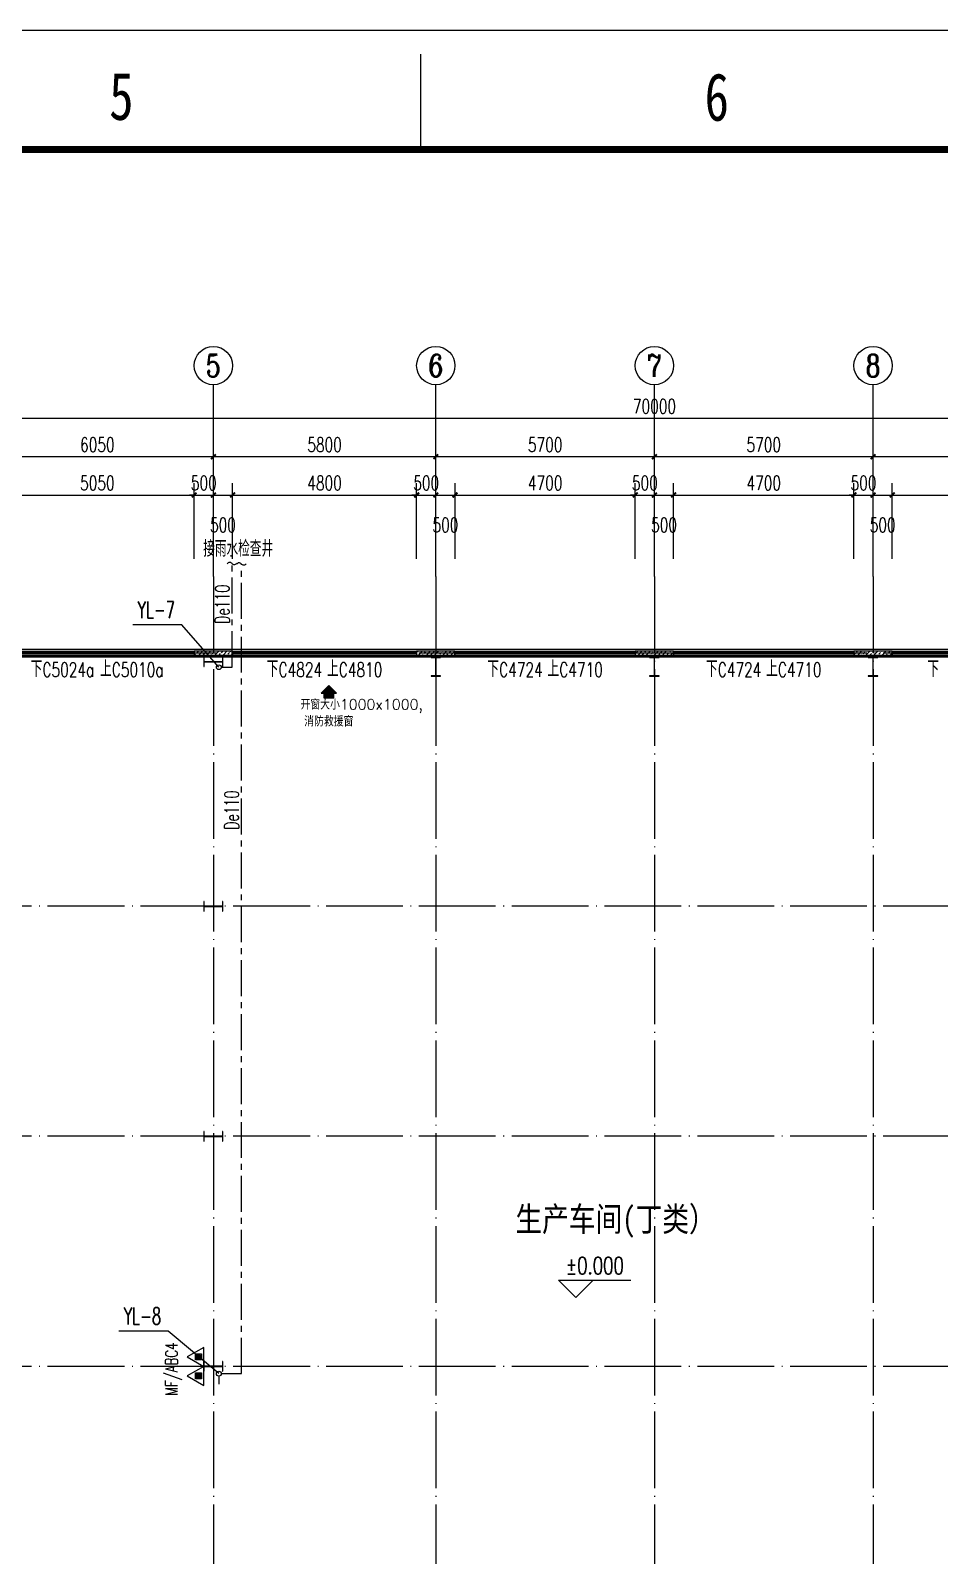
# Model space of a CAD drawing. Extents: x 7651907 to 8255021, y -2490714 to -1144618.
# Drawn here: x 7893328 to 7917027, y -2248873 to -2209102 of the extents above; entities that cross this region are included whole.
import ezdxf
from ezdxf.enums import TextEntityAlignment as Align

# ---------------------------------------------------------------- set-up
doc = ezdxf.new("R2010")
doc.units = 0
doc.header["$LTSCALE"] = 1000
doc.linetypes.add('CENTER2', pattern=[1.125, 0.75, -0.125, 0.125, -0.125])
doc.linetypes.add('DOTE', pattern=[2.42, 2, -0.2, 0.02, -0.2])
doc.layers.get('0').update_dxf_attribs({"linetype": 'CONTINUOUS'})
doc.layers.get('Defpoints').update_dxf_attribs({"linetype": 'CONTINUOUS'})
for name, color, linetype in [('001-墙体', 30, 'CONTINUOUS'), ('001-文字', 11, 'CONTINUOUS'), ('AXIS', 3, 'CONTINUOUS'), ('AXIS_TEXT', 7, 'CONTINUOUS'), ('DIM_ELEV', 3, 'CONTINUOUS'), ('DIM_雨水', 3, 'CONTINUOUS'), ('DOTE', 8, 'DOTE'), ('EQUIP_灭火器', 7, 'CONTINUOUS'), ('EQUIP_雨水', 7, 'CONTINUOUS'), ('M_Prof', 2, 'CONTINUOUS'), ('PIPE-雨水', 4, 'CENTER2'), ('PUB_HATCH', 8, 'CONTINUOUS'), ('PUB_TEXT', 7, 'CONTINUOUS'), ('TEXT_灭火器', 7, 'CONTINUOUS'), ('TEXT_雨水', 7, 'CONTINUOUS'), ('TWT_TEXT', 7, 'CONTINUOUS'), ('VPIPE-雨水', 4, 'TG_Y'), ('WINDOW', 4, 'CONTINUOUS'), ('WINDOW_TEXT', 7, 'CONTINUOUS')]:
    doc.layers.add(name, color=color, linetype=linetype)
doc.styles.add('_TCH_AXIS', font='COMPLEX', dxfattribs={"bigfont": 'GBCBIG'})
doc.styles.add('_TCH_DIM', font='SIMPLEX', dxfattribs={"bigfont": 'GBCBIG'})
doc.styles.add('_TCH_DIM_T3', font='SIMPLEX', dxfattribs={"width": 0.705882, "bigfont": 'GBCBIG'})
doc.styles.add('_TCH_WINDOW', font='SIMPLEX', dxfattribs={"height": 3.5, "bigfont": 'GBCBIG'})
doc.styles.add('_TWT_PIPEDN', font='SIMPLEX', dxfattribs={"width": 0.8, "height": 3, "bigfont": 'HZTXT'})
doc.styles.add('_TWT_SERIAL', font='COMPLEX', dxfattribs={"width": 0.8, "height": 3.5, "bigfont": 'HZTXT'})
doc.styles.add('COMPLEX', font='COMPLEX')
doc.styles.get("Standard").update_dxf_attribs({"font": 'txt.shx', "width": 0.7, "bigfont": 'TSSDCHN.shx'})
doc.styles.add('TG_LINETYPE', font='SIMPLEX', dxfattribs={"width": 0.8, "height": 3, "bigfont": 'HZTXT'})
doc.styles.add('图框字体', font='simhei.ttf')
doc.styles.add('宋体', font='', dxfattribs={"width": 0.8})
doc.styles.get('宋体').set_extended_font_data('SimSun')
doc.linetypes.add('TG_Y', pattern='A,2,-0.3,["Y",TG_LINETYPE,S=0.1,R=0,X=-0.23,Y=-0.15],0', length=2.3)
doc.dimstyles.new('_TCH_ARCH&&125', dxfattribs={"dimtxt": 371.875, "dimasz": 125, "dimexe": 312.5, "dimexo": 375, "dimgap": 125, "dimtad": 1, "dimdec": 0, "dimzin": 0, "dimdsep": 46, "dimtxsty": '_TCH_DIM_T3', "dimblk": 'ARCHTICK', "dimcen": 0.09, "dimclrt": 7, "dimazin": 2, "dimtfac": 1, "dimtdec": 0, "dimtix": 1, "dimtmove": 2, "dimatfit": 3, "dimfxl": 0, "dimtolj": 1, "dimtzin": 0, "dimarcsym": 0})
pattern_1 = [(45, (0, 53.85), (-106.0660596, 106.0660596), []), (45, (52.16, 0), (-106.0660596, 106.0660596), [59.21055, -33.8346])]

# ---------------------------------------------------------------- blocks, each defined once
blk = doc.blocks.new('sgdgsgsg')
at = {"layer": 'M_Prof'}
for points in [[(8011296, -896651), (8011296, -896901), (8011308, -896901), (8011308, -896779), (8011784, -896779), (8011784, -896901), (8011796, -896901), (8011796, -896651), (8011784, -896651), (8011784, -896773), (8011308, -896773), (8011308, -896651)], [(8017471, -896651), (8017221, -896651), (8017221, -896663), (8017343, -896663), (8017343, -897139), (8017221, -897139), (8017221, -897151), (8017471, -897151), (8017471, -897139), (8017349, -897139), (8017349, -896663), (8017471, -896663)], [(8023171, -896651), (8022921, -896651), (8022921, -896663), (8023043, -896663), (8023043, -897139), (8022921, -897139), (8022921, -897151), (8023171, -897151), (8023171, -897139), (8023049, -897139), (8023049, -896663), (8023171, -896663)], [(8028871, -896651), (8028621, -896651), (8028621, -896663), (8028743, -896663), (8028743, -897139), (8028621, -897139), (8028621, -897151), (8028871, -897151), (8028871, -897139), (8028749, -897139), (8028749, -896663), (8028871, -896663)], [(8011296, -903026), (8011296, -903276), (8011308, -903276), (8011308, -903154), (8011784, -903154), (8011784, -903276), (8011796, -903276), (8011796, -903026), (8011784, -903026), (8011784, -903148), (8011308, -903148), (8011308, -903026)], [(8011296, -909026), (8011296, -909276), (8011308, -909276), (8011308, -909154), (8011784, -909154), (8011784, -909276), (8011796, -909276), (8011796, -909026), (8011784, -909026), (8011784, -909148), (8011308, -909148), (8011308, -909026)], [(8011296, -915026), (8011296, -915276), (8011308, -915276), (8011308, -915154), (8011784, -915154), (8011784, -915276), (8011796, -915276), (8011796, -915026), (8011784, -915026), (8011784, -915148), (8011308, -915148), (8011308, -915026)]]:
    blk.add_lwpolyline(points, close=True, dxfattribs=at)
blk = doc.blocks.new('5181895')
h = blk.add_hatch(color=13)
h.dxf.hatch_style = 1
h.paths.add_polyline_path([(-1101987, -147875), (-1102144, -148033), (-1102087, -148033), (-1102087, -148123), (-1101887, -148123), (-1101887, -148033), (-1101829, -148033)])
at = {"color": 13}
blk.add_lwpolyline([(-1101987, -147875), (-1102144, -148033), (-1102087, -148033), (-1102087, -148123), (-1101887, -148123), (-1101887, -148033), (-1101829, -148033), (-1101987, -147875)], close=True, dxfattribs=at)
blk = doc.blocks.new('_AXISO')
blk.add_circle((0, 0), 0.5)
at = {"layer": 'AXIS_TEXT', "style": 'COMPLEX', "width": 1.041667}
blk.add_attdef('A', text='', height=0.56, dxfattribs=at).set_placement((-0.25, -0.28), (0.25, -0.28), align=Align.FIT)
blk = doc.blocks.new('_ArchTick')
at = {"color": 0, "linetype": 'ByBlock', "const_width": 0.4}
blk.add_lwpolyline([(-0.5, -0.5), (0.5, 0.5)], dxfattribs=at)
blk = doc.blocks.new('*D371')
at = {"layer": 'AXIS', "color": 0, "lineweight": -2}
for p, q in [((8223951, -766067), (8223951, -762004)), ((8293951, -766067), (8293951, -762004)), ((8223951, -762317), (8293951, -762317))]:
    blk.add_line(p, q, dxfattribs=at)
at = {"layer": 'Defpoints', "color": 0}
for p in [(8293951, -762317), (8223951, -766442), (8293951, -766442)]:
    blk.add_point(p, dxfattribs=at)
at = {"layer": 'AXIS', "color": 0, "lineweight": -2, "xscale": 125, "yscale": 125, "zscale": 125, "rotation": 180}
blk.add_blockref('_ArchTick', (8223951, -762317), dxfattribs=at)
at = {"layer": 'AXIS', "color": 0, "lineweight": -2, "xscale": 125, "yscale": 125, "zscale": 125}
blk.add_blockref('_ArchTick', (8293951, -762317), dxfattribs=at)
at = {"layer": 'AXIS', "color": 7, "insert": (8258951, -762006), "char_height": 371.9, "attachment_point": 5, "style": '_TCH_DIM_T3'}
blk.add_mtext('\\A1;70000', dxfattribs=at)
blk = doc.blocks.new('*D375')
at = {"layer": 'AXIS', "color": 0, "lineweight": -2}
for p, q in [((8241401, -766067), (8241401, -763004)), ((8247451, -766067), (8247451, -763004)), ((8241401, -763317), (8247451, -763317))]:
    blk.add_line(p, q, dxfattribs=at)
at = {"layer": 'Defpoints', "color": 0}
for p in [(8247451, -763317), (8241401, -766442), (8247451, -766442)]:
    blk.add_point(p, dxfattribs=at)
at = {"layer": 'AXIS', "color": 0, "lineweight": -2, "xscale": 125, "yscale": 125, "zscale": 125, "rotation": 180}
blk.add_blockref('_ArchTick', (8241401, -763317), dxfattribs=at)
at = {"layer": 'AXIS', "color": 0, "lineweight": -2, "xscale": 125, "yscale": 125, "zscale": 125}
blk.add_blockref('_ArchTick', (8247451, -763317), dxfattribs=at)
at = {"layer": 'AXIS', "color": 7, "insert": (8244426, -763006), "char_height": 371.9, "attachment_point": 5, "style": '_TCH_DIM_T3'}
blk.add_mtext('\\A1;6050', dxfattribs=at)
blk = doc.blocks.new('*D376')
at = {"layer": 'AXIS', "color": 0, "lineweight": -2}
for p, q in [((8247451, -766067), (8247451, -763004)), ((8253251, -766067), (8253251, -763004)), ((8247451, -763317), (8253251, -763317))]:
    blk.add_line(p, q, dxfattribs=at)
at = {"layer": 'Defpoints', "color": 0}
for p in [(8253251, -763317), (8247451, -766442), (8253251, -766442)]:
    blk.add_point(p, dxfattribs=at)
at = {"layer": 'AXIS', "color": 0, "lineweight": -2, "xscale": 125, "yscale": 125, "zscale": 125, "rotation": 180}
blk.add_blockref('_ArchTick', (8247451, -763317), dxfattribs=at)
at = {"layer": 'AXIS', "color": 0, "lineweight": -2, "xscale": 125, "yscale": 125, "zscale": 125}
blk.add_blockref('_ArchTick', (8253251, -763317), dxfattribs=at)
at = {"layer": 'AXIS', "color": 7, "insert": (8250351, -763006), "char_height": 371.9, "attachment_point": 5, "style": '_TCH_DIM_T3'}
blk.add_mtext('\\A1;5800', dxfattribs=at)
blk = doc.blocks.new('*D377')
at = {"layer": 'AXIS', "color": 0, "lineweight": -2}
for p, q in [((8253251, -766067), (8253251, -763004)), ((8258951, -766067), (8258951, -763004)), ((8253251, -763317), (8258951, -763317))]:
    blk.add_line(p, q, dxfattribs=at)
at = {"layer": 'Defpoints', "color": 0}
for p in [(8258951, -763317), (8253251, -766442), (8258951, -766442)]:
    blk.add_point(p, dxfattribs=at)
at = {"layer": 'AXIS', "color": 0, "lineweight": -2, "xscale": 125, "yscale": 125, "zscale": 125, "rotation": 180}
blk.add_blockref('_ArchTick', (8253251, -763317), dxfattribs=at)
at = {"layer": 'AXIS', "color": 0, "lineweight": -2, "xscale": 125, "yscale": 125, "zscale": 125}
blk.add_blockref('_ArchTick', (8258951, -763317), dxfattribs=at)
at = {"layer": 'AXIS', "color": 7, "insert": (8256101, -763006), "char_height": 371.9, "attachment_point": 5, "style": '_TCH_DIM_T3'}
blk.add_mtext('\\A1;5700', dxfattribs=at)
blk = doc.blocks.new('*D378')
at = {"layer": 'AXIS', "color": 0, "lineweight": -2}
for p, q in [((8258951, -766067), (8258951, -763004)), ((8264651, -766067), (8264651, -763004)), ((8258951, -763317), (8264651, -763317))]:
    blk.add_line(p, q, dxfattribs=at)
at = {"layer": 'Defpoints', "color": 0}
for p in [(8264651, -763317), (8258951, -766442), (8264651, -766442)]:
    blk.add_point(p, dxfattribs=at)
at = {"layer": 'AXIS', "color": 0, "lineweight": -2, "xscale": 125, "yscale": 125, "zscale": 125, "rotation": 180}
blk.add_blockref('_ArchTick', (8258951, -763317), dxfattribs=at)
at = {"layer": 'AXIS', "color": 0, "lineweight": -2, "xscale": 125, "yscale": 125, "zscale": 125}
blk.add_blockref('_ArchTick', (8264651, -763317), dxfattribs=at)
at = {"layer": 'AXIS', "color": 7, "insert": (8261801, -763006), "char_height": 371.9, "attachment_point": 5, "style": '_TCH_DIM_T3'}
blk.add_mtext('\\A1;5700', dxfattribs=at)
blk = doc.blocks.new('*D379')
at = {"layer": 'AXIS', "color": 0, "lineweight": -2}
for p, q in [((8264651, -766067), (8264651, -763004)), ((8270451, -766067), (8270451, -763004)), ((8264651, -763317), (8270451, -763317))]:
    blk.add_line(p, q, dxfattribs=at)
at = {"layer": 'Defpoints', "color": 0}
for p in [(8270451, -763317), (8264651, -766442), (8270451, -766442)]:
    blk.add_point(p, dxfattribs=at)
at = {"layer": 'AXIS', "color": 0, "lineweight": -2, "xscale": 125, "yscale": 125, "zscale": 125, "rotation": 180}
blk.add_blockref('_ArchTick', (8264651, -763317), dxfattribs=at)
at = {"layer": 'AXIS', "color": 0, "lineweight": -2, "xscale": 125, "yscale": 125, "zscale": 125}
blk.add_blockref('_ArchTick', (8270451, -763317), dxfattribs=at)
at = {"layer": 'AXIS', "color": 7, "insert": (8267551, -763006), "char_height": 371.9, "attachment_point": 5, "style": '_TCH_DIM_T3'}
blk.add_mtext('\\A1;5800', dxfattribs=at)
blk = doc.blocks.new('$TCHSYS$WIN2D')
for p, q in [((-0.5, 0.5), (0.5, 0.5)), ((-0.5, 0.5), (-0.5, -0.5)), ((0.5, 0.5), (0.5, -0.5)), ((0.5, 0.1667), (-0.5, 0.1667)), ((0.5, -0.1667), (-0.5, -0.1667)), ((-0.5, -0.5), (0.5, -0.5))]:
    blk.add_line(p, q)
blk = doc.blocks.new('*D473')
at = {"layer": 'AXIS', "color": 0, "lineweight": -2}
for p, q in [((8241901, -765981), (8241901, -764004)), ((8246951, -765981), (8246951, -764004)), ((8241901, -764317), (8246951, -764317))]:
    blk.add_line(p, q, dxfattribs=at)
at = {"layer": 'Defpoints', "color": 0}
for p in [(8246951, -764317), (8241901, -766356), (8246951, -766356)]:
    blk.add_point(p, dxfattribs=at)
at = {"layer": 'AXIS', "color": 0, "lineweight": -2, "xscale": 125, "yscale": 125, "zscale": 125, "rotation": 180}
blk.add_blockref('_ArchTick', (8241901, -764317), dxfattribs=at)
at = {"layer": 'AXIS', "color": 0, "lineweight": -2, "xscale": 125, "yscale": 125, "zscale": 125}
blk.add_blockref('_ArchTick', (8246951, -764317), dxfattribs=at)
at = {"layer": 'AXIS', "color": 7, "insert": (8244426, -764006), "char_height": 371.9, "attachment_point": 5, "style": '_TCH_DIM_T3'}
blk.add_mtext('\\A1;5050', dxfattribs=at)
blk = doc.blocks.new('*D474')
at = {"layer": 'AXIS', "color": 0, "lineweight": -2}
for p, q in [((8246951, -765981), (8246951, -764004)), ((8247451, -765981), (8247451, -764004)), ((8246951, -764317), (8246826, -764317)), ((8246951, -764317), (8247451, -764317)), ((8247451, -764317), (8247576, -764317))]:
    blk.add_line(p, q, dxfattribs=at)
at = {"layer": 'Defpoints', "color": 0}
for p in [(8247451, -764317), (8246951, -766356), (8247451, -766356)]:
    blk.add_point(p, dxfattribs=at)
at = {"layer": 'AXIS', "color": 0, "lineweight": -2, "xscale": 125, "yscale": 125, "zscale": 125}
blk.add_blockref('_ArchTick', (8246951, -764317), dxfattribs=at)
at = {"layer": 'AXIS', "color": 0, "lineweight": -2, "xscale": 125, "yscale": 125, "zscale": 125, "rotation": 180}
blk.add_blockref('_ArchTick', (8247451, -764317), dxfattribs=at)
at = {"layer": 'AXIS', "color": 7, "insert": (8247201, -764006), "char_height": 371.9, "attachment_point": 5, "style": '_TCH_DIM_T3'}
blk.add_mtext('\\A1;500', dxfattribs=at)
blk = doc.blocks.new('*D475')
at = {"layer": 'AXIS', "color": 0, "lineweight": -2}
for p, q in [((8247451, -765981), (8247451, -764004)), ((8247951, -765981), (8247951, -764004)), ((8247451, -764317), (8247951, -764317))]:
    blk.add_line(p, q, dxfattribs=at)
at = {"layer": 'Defpoints', "color": 0}
for p in [(8247951, -764317), (8247451, -766356), (8247951, -766356)]:
    blk.add_point(p, dxfattribs=at)
at = {"layer": 'AXIS', "color": 0, "lineweight": -2, "xscale": 125, "yscale": 125, "zscale": 125, "rotation": 180}
blk.add_blockref('_ArchTick', (8247451, -764317), dxfattribs=at)
at = {"layer": 'AXIS', "color": 0, "lineweight": -2, "xscale": 125, "yscale": 125, "zscale": 125}
blk.add_blockref('_ArchTick', (8247951, -764317), dxfattribs=at)
at = {"layer": 'AXIS', "color": 7, "insert": (8247701, -765098), "char_height": 371.9, "attachment_point": 5, "style": '_TCH_DIM_T3'}
blk.add_mtext('\\A1;500', dxfattribs=at)
blk = doc.blocks.new('*D476')
at = {"layer": 'AXIS', "color": 0, "lineweight": -2}
for p, q in [((8247951, -765981), (8247951, -764004)), ((8252751, -765981), (8252751, -764004)), ((8247951, -764317), (8252751, -764317))]:
    blk.add_line(p, q, dxfattribs=at)
at = {"layer": 'Defpoints', "color": 0}
for p in [(8252751, -764317), (8247951, -766356), (8252751, -766356)]:
    blk.add_point(p, dxfattribs=at)
at = {"layer": 'AXIS', "color": 0, "lineweight": -2, "xscale": 125, "yscale": 125, "zscale": 125, "rotation": 180}
blk.add_blockref('_ArchTick', (8247951, -764317), dxfattribs=at)
at = {"layer": 'AXIS', "color": 0, "lineweight": -2, "xscale": 125, "yscale": 125, "zscale": 125}
blk.add_blockref('_ArchTick', (8252751, -764317), dxfattribs=at)
at = {"layer": 'AXIS', "color": 7, "insert": (8250351, -764006), "char_height": 371.9, "attachment_point": 5, "style": '_TCH_DIM_T3'}
blk.add_mtext('\\A1;4800', dxfattribs=at)
blk = doc.blocks.new('*D477')
at = {"layer": 'AXIS', "color": 0, "lineweight": -2}
for p, q in [((8252751, -765981), (8252751, -764004)), ((8253251, -765981), (8253251, -764004)), ((8252751, -764317), (8252626, -764317)), ((8252751, -764317), (8253251, -764317)), ((8253251, -764317), (8253376, -764317))]:
    blk.add_line(p, q, dxfattribs=at)
at = {"layer": 'Defpoints', "color": 0}
for p in [(8253251, -764317), (8252751, -766356), (8253251, -766356)]:
    blk.add_point(p, dxfattribs=at)
at = {"layer": 'AXIS', "color": 0, "lineweight": -2, "xscale": 125, "yscale": 125, "zscale": 125}
blk.add_blockref('_ArchTick', (8252751, -764317), dxfattribs=at)
at = {"layer": 'AXIS', "color": 0, "lineweight": -2, "xscale": 125, "yscale": 125, "zscale": 125, "rotation": 180}
blk.add_blockref('_ArchTick', (8253251, -764317), dxfattribs=at)
at = {"layer": 'AXIS', "color": 7, "insert": (8253001, -764006), "char_height": 371.9, "attachment_point": 5, "style": '_TCH_DIM_T3'}
blk.add_mtext('\\A1;500', dxfattribs=at)
blk = doc.blocks.new('*D478')
at = {"layer": 'AXIS', "color": 0, "lineweight": -2}
for p, q in [((8253251, -765981), (8253251, -764004)), ((8253751, -765981), (8253751, -764004)), ((8253251, -764317), (8253751, -764317))]:
    blk.add_line(p, q, dxfattribs=at)
at = {"layer": 'Defpoints', "color": 0}
for p in [(8253751, -764317), (8253251, -766356), (8253751, -766356)]:
    blk.add_point(p, dxfattribs=at)
at = {"layer": 'AXIS', "color": 0, "lineweight": -2, "xscale": 125, "yscale": 125, "zscale": 125, "rotation": 180}
blk.add_blockref('_ArchTick', (8253251, -764317), dxfattribs=at)
at = {"layer": 'AXIS', "color": 0, "lineweight": -2, "xscale": 125, "yscale": 125, "zscale": 125}
blk.add_blockref('_ArchTick', (8253751, -764317), dxfattribs=at)
at = {"layer": 'AXIS', "color": 7, "insert": (8253501, -765098), "char_height": 371.9, "attachment_point": 5, "style": '_TCH_DIM_T3'}
blk.add_mtext('\\A1;500', dxfattribs=at)
blk = doc.blocks.new('*D479')
at = {"layer": 'AXIS', "color": 0, "lineweight": -2}
for p, q in [((8253751, -765981), (8253751, -764004)), ((8258451, -765981), (8258451, -764004)), ((8253751, -764317), (8258451, -764317))]:
    blk.add_line(p, q, dxfattribs=at)
at = {"layer": 'Defpoints', "color": 0}
for p in [(8258451, -764317), (8253751, -766356), (8258451, -766356)]:
    blk.add_point(p, dxfattribs=at)
at = {"layer": 'AXIS', "color": 0, "lineweight": -2, "xscale": 125, "yscale": 125, "zscale": 125, "rotation": 180}
blk.add_blockref('_ArchTick', (8253751, -764317), dxfattribs=at)
at = {"layer": 'AXIS', "color": 0, "lineweight": -2, "xscale": 125, "yscale": 125, "zscale": 125}
blk.add_blockref('_ArchTick', (8258451, -764317), dxfattribs=at)
at = {"layer": 'AXIS', "color": 7, "insert": (8256101, -764006), "char_height": 371.9, "attachment_point": 5, "style": '_TCH_DIM_T3'}
blk.add_mtext('\\A1;4700', dxfattribs=at)
blk = doc.blocks.new('*D480')
at = {"layer": 'AXIS', "color": 0, "lineweight": -2}
for p, q in [((8258451, -765981), (8258451, -764004)), ((8258951, -765981), (8258951, -764004)), ((8258451, -764317), (8258326, -764317)), ((8258451, -764317), (8258951, -764317)), ((8258951, -764317), (8259076, -764317))]:
    blk.add_line(p, q, dxfattribs=at)
at = {"layer": 'Defpoints', "color": 0}
for p in [(8258951, -764317), (8258451, -766356), (8258951, -766356)]:
    blk.add_point(p, dxfattribs=at)
at = {"layer": 'AXIS', "color": 0, "lineweight": -2, "xscale": 125, "yscale": 125, "zscale": 125}
blk.add_blockref('_ArchTick', (8258451, -764317), dxfattribs=at)
at = {"layer": 'AXIS', "color": 0, "lineweight": -2, "xscale": 125, "yscale": 125, "zscale": 125, "rotation": 180}
blk.add_blockref('_ArchTick', (8258951, -764317), dxfattribs=at)
at = {"layer": 'AXIS', "color": 7, "insert": (8258701, -764006), "char_height": 371.9, "attachment_point": 5, "style": '_TCH_DIM_T3'}
blk.add_mtext('\\A1;500', dxfattribs=at)
blk = doc.blocks.new('*D481')
at = {"layer": 'AXIS', "color": 0, "lineweight": -2}
for p, q in [((8258951, -765981), (8258951, -764004)), ((8259451, -765981), (8259451, -764004)), ((8258951, -764317), (8259451, -764317))]:
    blk.add_line(p, q, dxfattribs=at)
at = {"layer": 'Defpoints', "color": 0}
for p in [(8259451, -764317), (8258951, -766356), (8259451, -766356)]:
    blk.add_point(p, dxfattribs=at)
at = {"layer": 'AXIS', "color": 0, "lineweight": -2, "xscale": 125, "yscale": 125, "zscale": 125, "rotation": 180}
blk.add_blockref('_ArchTick', (8258951, -764317), dxfattribs=at)
at = {"layer": 'AXIS', "color": 0, "lineweight": -2, "xscale": 125, "yscale": 125, "zscale": 125}
blk.add_blockref('_ArchTick', (8259451, -764317), dxfattribs=at)
at = {"layer": 'AXIS', "color": 7, "insert": (8259201, -765098), "char_height": 371.9, "attachment_point": 5, "style": '_TCH_DIM_T3'}
blk.add_mtext('\\A1;500', dxfattribs=at)
blk = doc.blocks.new('*D482')
at = {"layer": 'AXIS', "color": 0, "lineweight": -2}
for p, q in [((8259451, -765981), (8259451, -764004)), ((8264151, -765981), (8264151, -764004)), ((8259451, -764317), (8264151, -764317))]:
    blk.add_line(p, q, dxfattribs=at)
at = {"layer": 'Defpoints', "color": 0}
for p in [(8264151, -764317), (8259451, -766356), (8264151, -766356)]:
    blk.add_point(p, dxfattribs=at)
at = {"layer": 'AXIS', "color": 0, "lineweight": -2, "xscale": 125, "yscale": 125, "zscale": 125, "rotation": 180}
blk.add_blockref('_ArchTick', (8259451, -764317), dxfattribs=at)
at = {"layer": 'AXIS', "color": 0, "lineweight": -2, "xscale": 125, "yscale": 125, "zscale": 125}
blk.add_blockref('_ArchTick', (8264151, -764317), dxfattribs=at)
at = {"layer": 'AXIS', "color": 7, "insert": (8261801, -764006), "char_height": 371.9, "attachment_point": 5, "style": '_TCH_DIM_T3'}
blk.add_mtext('\\A1;4700', dxfattribs=at)
blk = doc.blocks.new('*D483')
at = {"layer": 'AXIS', "color": 0, "lineweight": -2}
for p, q in [((8264151, -765981), (8264151, -764004)), ((8264651, -765981), (8264651, -764004)), ((8264151, -764317), (8264026, -764317)), ((8264151, -764317), (8264651, -764317)), ((8264651, -764317), (8264776, -764317))]:
    blk.add_line(p, q, dxfattribs=at)
at = {"layer": 'Defpoints', "color": 0}
for p in [(8264651, -764317), (8264151, -766356), (8264651, -766356)]:
    blk.add_point(p, dxfattribs=at)
at = {"layer": 'AXIS', "color": 0, "lineweight": -2, "xscale": 125, "yscale": 125, "zscale": 125}
blk.add_blockref('_ArchTick', (8264151, -764317), dxfattribs=at)
at = {"layer": 'AXIS', "color": 0, "lineweight": -2, "xscale": 125, "yscale": 125, "zscale": 125, "rotation": 180}
blk.add_blockref('_ArchTick', (8264651, -764317), dxfattribs=at)
at = {"layer": 'AXIS', "color": 7, "insert": (8264401, -764006), "char_height": 371.9, "attachment_point": 5, "style": '_TCH_DIM_T3'}
blk.add_mtext('\\A1;500', dxfattribs=at)
blk = doc.blocks.new('*D484')
at = {"layer": 'AXIS', "color": 0, "lineweight": -2}
for p, q in [((8264651, -765981), (8264651, -764004)), ((8265151, -765981), (8265151, -764004)), ((8264651, -764317), (8265151, -764317))]:
    blk.add_line(p, q, dxfattribs=at)
at = {"layer": 'Defpoints', "color": 0}
for p in [(8265151, -764317), (8264651, -766356), (8265151, -766356)]:
    blk.add_point(p, dxfattribs=at)
at = {"layer": 'AXIS', "color": 0, "lineweight": -2, "xscale": 125, "yscale": 125, "zscale": 125, "rotation": 180}
blk.add_blockref('_ArchTick', (8264651, -764317), dxfattribs=at)
at = {"layer": 'AXIS', "color": 0, "lineweight": -2, "xscale": 125, "yscale": 125, "zscale": 125}
blk.add_blockref('_ArchTick', (8265151, -764317), dxfattribs=at)
at = {"layer": 'AXIS', "color": 7, "insert": (8264901, -765098), "char_height": 371.9, "attachment_point": 5, "style": '_TCH_DIM_T3'}
blk.add_mtext('\\A1;500', dxfattribs=at)
blk = doc.blocks.new('*D485')
at = {"layer": 'AXIS', "color": 0, "lineweight": -2}
for p, q in [((8265151, -765981), (8265151, -764004)), ((8269951, -765981), (8269951, -764004)), ((8265151, -764317), (8269951, -764317))]:
    blk.add_line(p, q, dxfattribs=at)
at = {"layer": 'Defpoints', "color": 0}
for p in [(8269951, -764317), (8265151, -766356), (8269951, -766356)]:
    blk.add_point(p, dxfattribs=at)
at = {"layer": 'AXIS', "color": 0, "lineweight": -2, "xscale": 125, "yscale": 125, "zscale": 125, "rotation": 180}
blk.add_blockref('_ArchTick', (8265151, -764317), dxfattribs=at)
at = {"layer": 'AXIS', "color": 0, "lineweight": -2, "xscale": 125, "yscale": 125, "zscale": 125}
blk.add_blockref('_ArchTick', (8269951, -764317), dxfattribs=at)
at = {"layer": 'AXIS', "color": 7, "insert": (8267551, -764006), "char_height": 371.9, "attachment_point": 5, "style": '_TCH_DIM_T3'}
blk.add_mtext('\\A1;4800', dxfattribs=at)
blk = doc.blocks.new('A2-H')
at = {"color": 0}
blk.add_line((254.5, 410), (254.5, 418), dxfattribs=at)
blk.add_lwpolyline([(0, 0), (594, 0), (594, 420), (0, 420)], close=True, dxfattribs=at)
at = {"color": 0, "const_width": 0.6}
blk.add_lwpolyline([(25, 10), (584, 10), (584, 410), (25, 410)], close=True, dxfattribs=at)
at = {"style": '图框字体', "width": 0.75}
for s, p in [('5', (228.32, 412.49)), ('6', (278.32, 412.42))]:
    blk.add_text(s, height=4, dxfattribs=at).set_placement(p)
blk = doc.blocks.new('$TwtSys$00000132')
at = {"elevation": 0}
blk.add_lwpolyline([(7, -101, -0.575183), (0, 0, 0.604745), (-11, 101, 16.924828)], format="xyb", dxfattribs=at)
blk = doc.blocks.new('$TwtSys$00000546')
h = blk.add_hatch()
h.set_pattern_fill('ANSI31', color=256, scale=200, style=0)
h.set_pattern_definition([(45, (-38543.802, -6670.83), (-17.67767, 17.67767), [])])
h.paths.add_polyline_path([(-65, 174), (65, 174), (65, 44), (-65, 44)])
for points in [[(0, 344), (-198, 0), (198, 0)], [(-65, 174), (65, 174), (65, 44), (-65, 44)]]:
    blk.add_lwpolyline(points, close=True)
blk = doc.blocks.new('dadasdd65asdasd5ad41a5d5ad')
at = {"layer": 'PUB_HATCH'}
h = blk.add_hatch(dxfattribs=at)
h.set_pattern_fill('天然石材', color=256, scale=30, style=0)
h.set_pattern_definition(pattern_1)
h.paths.add_polyline_path([(8246950.6, -768491.6), (8247950.6, -768491.6), (8247950.6, -768391.6), (8246950.6, -768391.6)])
h = blk.add_hatch(dxfattribs=at)
h.set_pattern_fill('天然石材', color=256, scale=30, style=0)
h.set_pattern_definition(pattern_1)
h.paths.add_polyline_path([(8252750.6, -768491.6), (8253750.6, -768491.6), (8253750.6, -768391.6), (8252750.6, -768391.6)])
h = blk.add_hatch(dxfattribs=at)
h.set_pattern_fill('天然石材', color=256, scale=30, style=0)
h.set_pattern_definition(pattern_1)
h.paths.add_polyline_path([(8258450.6, -768491.6), (8259450.6, -768491.6), (8259450.6, -768391.6), (8258450.6, -768391.6)])
h = blk.add_hatch(dxfattribs=at)
h.set_pattern_fill('天然石材', color=256, scale=30, style=0)
h.set_pattern_definition(pattern_1)
h.paths.add_polyline_path([(8264150.6, -768491.6), (8265150.6, -768491.6), (8265150.6, -768391.6), (8264150.6, -768391.6)])
at = {"layer": '001-墙体', "color": 0}
for p, q in [((8247950.6, -768391.6), (8246950.6, -768391.6)), ((8246950.6, -768391.6), (8246950.6, -768491.6)), ((8246950.6, -768491.6), (8247950.6, -768491.6)), ((8247950.6, -768491.6), (8247950.6, -768391.6)), ((8253750.6, -768391.6), (8252750.6, -768391.6)), ((8252750.6, -768391.6), (8252750.6, -768491.6)), ((8252750.6, -768491.6), (8253750.6, -768491.6)), ((8253750.6, -768491.6), (8253750.6, -768391.6)), ((8259450.6, -768391.6), (8258450.6, -768391.6)), ((8258450.6, -768391.6), (8258450.6, -768491.6)), ((8258450.6, -768491.6), (8259450.6, -768491.6)), ((8259450.6, -768491.6), (8259450.6, -768391.6)), ((8265150.6, -768391.6), (8264150.6, -768391.6)), ((8264150.6, -768391.6), (8264150.6, -768491.6)), ((8264150.6, -768491.6), (8265150.6, -768491.6)), ((8265150.6, -768491.6), (8265150.6, -768391.6))]:
    blk.add_line(p, q, dxfattribs=at)
blk.add_lwpolyline([(8223850.6, -768341.6), (8294050.6, -768341.6), (8294050.6, -853741.6), (8223850.6, -853741.6)], close=True, dxfattribs=at)
for points in [[(8224050.6, -781341.7), (8224050.6, -768541.6), (8293850.6, -768541.6), (8293850.6, -781341.7)], [(8276800.6, -768541.6), (8241100.6, -768541.6)]]:
    blk.add_lwpolyline(points, dxfattribs=at)
at = {"layer": 'AXIS', "color": 0}
for p, q in [((8247450.6, -766441.6), (8247450.6, -761441.6)), ((8253250.6, -766441.6), (8253250.6, -761441.6)), ((8258950.6, -766441.6), (8258950.6, -761441.6)), ((8264650.6, -766441.6), (8264650.6, -761441.6))]:
    blk.add_line(p, q, dxfattribs=at)
at = {"layer": 'DIM_ELEV', "color": 0}
for p, q in [((8256900.2, -785245.3), (8256450.2, -784795.3)), ((8256450.2, -784795.3), (8258335.4, -784795.3)), ((8256900.2, -785245.3), (8257350.2, -784795.3))]:
    blk.add_line(p, q, dxfattribs=at)
at = {"layer": 'DOTE', "color": 0}
for p, q in [((8247450.6, -766441.6), (8247450.6, -855641.6)), ((8253250.6, -766441.6), (8253250.6, -855641.6)), ((8258950.6, -766441.6), (8258950.6, -855641.6)), ((8264650.6, -766441.6), (8264650.6, -855641.6)), ((8295950.6, -768441.6), (8221950.6, -768441.6)), ((8295950.6, -775041.6), (8221950.6, -775041.6)), ((8295950.6, -781041.6), (8221950.6, -781041.6)), ((8295950.6, -787041.6), (8221950.6, -787041.6))]:
    blk.add_line(p, q, dxfattribs=at)
at = {"color": 8}
blk.add_blockref('sgdgsgsg', (235904.8, 128109.4), dxfattribs=at)
at = {"color": 8, "xscale": 1.279999999998836, "yscale": 1.279999999998836, "zscale": 1.279999999998836}
blk.add_blockref('5181895', (9661005.9, -580006.2), dxfattribs=at)
at = {"layer": 'AXIS', "color": 0}
ref = blk.add_blockref('_AXISO', (8247450.6, -760941.6), dxfattribs=dict(at, xscale=1000, yscale=1000, zscale=1000))
ref.add_attrib('A', '5', dxfattribs={"layer": 'AXIS_TEXT', "color": 0, "ltscale": 100, "height": 582.4, "style": '_TCH_AXIS'}).set_placement((8247256.5, -761232.9), (8247644.8, -761232.9), align=Align.FIT)
ref = blk.add_blockref('_AXISO', (8253250.6, -760941.6), dxfattribs=dict(at, xscale=1000, yscale=1000, zscale=1000))
ref.add_attrib('A', '6', dxfattribs={"layer": 'AXIS_TEXT', "color": 0, "ltscale": 100, "height": 582.4, "style": '_TCH_AXIS'}).set_placement((8253056.5, -761232.9), (8253444.8, -761232.9), align=Align.FIT)
ref = blk.add_blockref('_AXISO', (8258950.6, -760941.6), dxfattribs=dict(at, xscale=1000, yscale=1000, zscale=1000))
ref.add_attrib('A', '7', dxfattribs={"layer": 'AXIS_TEXT', "color": 0, "ltscale": 100, "height": 582.4, "style": '_TCH_AXIS'}).set_placement((8258756.5, -761232.9), (8259144.8, -761232.9), align=Align.FIT)
ref = blk.add_blockref('_AXISO', (8264650.6, -760941.6), dxfattribs=dict(at, xscale=1000, yscale=1000, zscale=1000))
ref.add_attrib('A', '8', dxfattribs={"layer": 'AXIS_TEXT', "color": 0, "ltscale": 100, "height": 582.4, "style": '_TCH_AXIS'}).set_placement((8264456.5, -761232.9), (8264844.8, -761232.9), align=Align.FIT)
at = {"layer": 'WINDOW', "yscale": 100}
for p, xscale, zscale in [((8244425.6, -768441.6), 5050.000002792105, 5050.000002792105), ((8250350.6, -768441.6), 4800, 4800), ((8256100.6, -768441.6), 4700, 4700), ((8261800.6, -768441.6), 4700, 4700), ((8267550.6, -768441.6), 4800, 4800)]:
    blk.add_blockref('$TCHSYS$WIN2D', p, dxfattribs=dict(at, xscale=xscale, zscale=zscale))
at = {"layer": '001-文字', "color": 0, "style": '宋体', "width": 0.8}
blk.add_text('生产车间(丁类）', height=637.97, dxfattribs=at).set_placement((8255327.3, -783519.8))
at = {"layer": 'PUB_TEXT', "color": 0}
for s, height, p in [('开窗大小1000x1000,', 270.071, (8249723.4, -769914)), ('消防救援窗', 270.07, (8249818.9, -770354.1))]:
    blk.add_text(s, height=height, dxfattribs=at).set_placement(p)
at = {"layer": 'PUB_TEXT', "color": 0, "style": '_TCH_DIM', "width": 0.705882}
blk.add_text('%%P0.000', height=446.25, dxfattribs=at).set_placement((8256640.4, -784637.8))
at = {"layer": 'WINDOW_TEXT', "style": '_TCH_WINDOW'}
for s, p in [('下', (8242687.2, -769060.3)), ('上', (8244494.4, -769060.3)), ('下', (8248843.5, -769060.3)), ('上', (8250413.1, -769060.3)), ('下', (8254593.5, -769060.3)), ('上', (8256163.1, -769060.3)), ('下', (8260293.5, -769060.3)), ('上', (8261863.1, -769060.3)), ('下', (8266068.5, -769060.3))]:
    blk.add_text(s, height=422, dxfattribs=at).set_placement(p)
at = {"layer": 'WINDOW_TEXT', "style": '_TCH_WINDOW', "width": 0.705882}
for s, p in [('C5024a', (8242994.4, -769060.3)), ('C5010a', (8244801.6, -769060.3)), ('C4824', (8249150.6, -769060.3)), ('C4810', (8250720.3, -769060.3)), ('C4724', (8254900.6, -769060.3)), ('C4710', (8256470.3, -769060.3)), ('C4724', (8260600.6, -769060.3)), ('C4710', (8262170.3, -769060.3))]:
    blk.add_text(s, height=371.88, dxfattribs=at).set_placement(p)
at = {"layer": 'AXIS', "color": 0}
for p1, p2, distance, picture, middle in [((8223950.6, -766441.6), (8293950.6, -766441.6), 4125, '*D371', (8258950.6, -762005.7)), ((8241400.6, -766441.6), (8247450.6, -766441.6), 3125, '*D375', (8244425.6, -763005.7)), ((8247450.6, -766441.6), (8253250.6, -766441.6), 3125, '*D376', (8250350.6, -763005.7)), ((8253250.6, -766441.6), (8258950.6, -766441.6), 3125, '*D377', (8256100.6, -763005.7)), ((8258950.6, -766441.6), (8264650.6, -766441.6), 3125, '*D378', (8261800.6, -763005.7)), ((8264650.6, -766441.6), (8270450.6, -766441.6), 3125, '*D379', (8267550.6, -763005.7)), ((8241900.6, -766355.9), (8246950.6, -766355.9), 2039.2, '*D473', (8244425.6, -764005.7)), ((8246950.6, -766355.9), (8247450.6, -766355.9), 2039.2, '*D474', (8247200.6, -764005.7)), ((8247950.6, -766355.9), (8252750.6, -766355.9), 2039.2, '*D476', (8250350.6, -764005.7)), ((8252750.6, -766355.9), (8253250.6, -766355.9), 2039.2, '*D477', (8253000.6, -764005.7)), ((8253750.6, -766355.9), (8258450.6, -766355.9), 2039.2, '*D479', (8256100.6, -764005.7)), ((8258450.6, -766355.9), (8258950.6, -766355.9), 2039.2, '*D480', (8258700.6, -764005.7)), ((8259450.6, -766355.9), (8264150.6, -766355.9), 2039.2, '*D482', (8261800.6, -764005.7)), ((8264150.6, -766355.9), (8264650.6, -766355.9), 2039.2, '*D483', (8264400.6, -764005.7)), ((8265150.6, -766355.9), (8269950.6, -766355.9), 2039.2, '*D485', (8267550.6, -764005.7))]:
    dim = blk.add_aligned_dim(p1=p1, p2=p2, distance=distance, dimstyle='_TCH_ARCH&&125', dxfattribs=at)
    dim.commit()
    dim.dimension.update_dxf_attribs({"geometry": picture, "text_midpoint": middle})
for base, p1, p2, picture, middle in [((8247950.6, -764316.6), (8247450.6, -766355.9), (8247950.6, -766355.9), '*D475', (8247700.6, -765097.9)), ((8253750.6, -764316.6), (8253250.6, -766355.9), (8253750.6, -766355.9), '*D478', (8253500.6, -765097.9)), ((8259450.6, -764316.6), (8258950.6, -766355.9), (8259450.6, -766355.9), '*D481', (8259200.6, -765097.9)), ((8265150.6, -764316.6), (8264650.6, -766355.9), (8265150.6, -766355.9), '*D484', (8264900.6, -765097.9))]:
    dim = blk.add_linear_dim(base=base, p1=p1, p2=p2, angle=0, dimstyle='_TCH_ARCH&&125', dxfattribs=at)
    dim.commit()
    dim.dimension.update_dxf_attribs({"geometry": picture, "text_midpoint": middle, "dimtype": 161})

msp = doc.modelspace()

# ---------------------------------------------------------------- linework, layer by layer
at = {"layer": 'DIM_雨水'}
for p, q in [((7897275.4, -2224602.6), (7895992.8, -2224602.6)), ((7898238.1, -2225708.6), (7897275.4, -2224602.6)), ((7896913.5, -2243021.8), (7895630.9, -2243021.8)), ((7898238.1, -2244130.6), (7896913.5, -2243021.8))]:
    msp.add_line(p, q, dxfattribs=at)
at = {"layer": 'PIPE-雨水', "ltscale": 1.25}
for p, q in [((7898582.4, -2225708.6), (7898582.4, -2223004.2)), ((7898825.1, -2244130.6), (7898825.1, -2223015.7)), ((7898300.6, -2225708.6), (7898582.4, -2225708.6)), ((7898238.1, -2244193.1), (7898238.1, -2244404.8)), ((7898300.6, -2244130.6), (7898825.1, -2244130.6))]:
    msp.add_line(p, q, dxfattribs=at)
at = {"layer": 'VPIPE-雨水'}
for centre in [(7898238.1, -2225708.6), (7898238.1, -2244130.6)]:
    msp.add_circle(centre, 62.5, dxfattribs=at)

# ---------------------------------------------------------------- block references
at = {"color": 0, "xscale": 310.4639999999999, "yscale": 310.4639999999999, "zscale": 310.4639999999999}
msp.add_blockref('A2-H', (7824495.7, -2339496.8), dxfattribs=at)
at = {"color": 8}
msp.add_blockref('dadasdd65asdasd5ad41a5d5ad', (-349355.4, -1456899), dxfattribs=at)
at = {"layer": 'EQUIP_灭火器', "xscale": 1.25, "yscale": 1.25, "zscale": 1.25, "rotation": 90}
for p in [(7897845.3, -2243692.7), (7897845.3, -2244188.7)]:
    msp.add_blockref('$TwtSys$00000546', p, dxfattribs=at)
at = {"layer": 'EQUIP_雨水', "xscale": 1.25, "yscale": 1.25, "zscale": 1.25, "rotation": 90}
for p in [(7898582.4, -2223004.2), (7898825.1, -2223015.7)]:
    msp.add_blockref('$TwtSys$00000132', p, dxfattribs=at)

# ---------------------------------------------------------------- texts
at = {"layer": 'TEXT_灭火器', "style": '_TCH_DIM', "width": 0.705882}
msp.add_text('MF/ABC4', height=318.75, rotation=90, dxfattribs=at).set_placement((7897162.9, -2244706.7))
at = {"layer": 'TEXT_雨水', "style": '_TWT_PIPEDN', "width": 0.64}
for p in [(7898519.9, -2224574.3), (7898762.6, -2229944.1)]:
    msp.add_text('De110', height=375, rotation=90, dxfattribs=at).set_placement(p)
at = {"layer": 'TWT_TEXT', "style": '_TCH_DIM'}
msp.add_text('接雨水检查井', height=421.99, dxfattribs=at).set_placement((7897831, -2222825.3))
at = {"layer": 'TWT_TEXT', "style": '_TWT_SERIAL', "width": 0.64}
for s, p in [('YL-7', (7896124, -2224427.6)), ('YL-8', (7895762.1, -2242846.8))]:
    msp.add_text(s, height=437.5, dxfattribs=at).set_placement(p)

doc.saveas('drawing.dxf')
